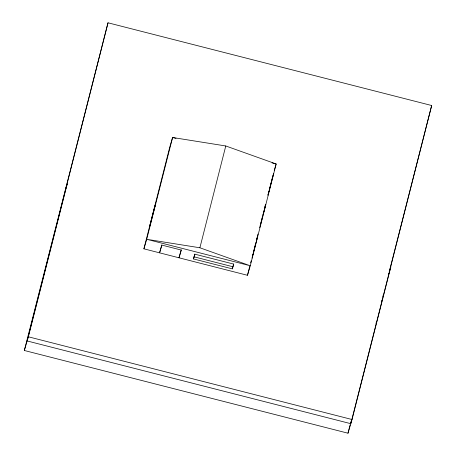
<?xml version="1.0" encoding="UTF-8"?>
<svg xmlns="http://www.w3.org/2000/svg" width="456" height="456" viewBox="0 0 456 456"><rect width="100%" height="100%" fill="white"/><g stroke="black" fill="none" stroke-linecap="round" stroke-linejoin="round"><path stroke-width="0.68" d="M108.009 22.8L27.126 340.957L350.795 423.681L431.672 105.518L108.009 22.8L24.328 350.482L347.991 433.2L352.021 419.514L390.843 266.8L389.618 270.961M24.328 350.482L28.352 336.79L67.174 184.076L65.949 188.242M143.902 248.828L169.786 147.014L172.59 137.495L225.777 145.971L276.159 163.966L250.281 265.774L247.477 275.293L143.902 248.828L146.707 239.303L172.59 137.495L176.016 138.367M193.492 258.94L194.894 254.18L233.734 264.104L232.332 268.863L193.492 258.94L194.832 254.1M199.893 247.779L146.707 239.303L250.281 265.774L199.893 247.779L225.777 145.971M232.332 268.863L233.671 264.024M247.477 275.293L249.751 266.355M250.623 262.912L251.148 260.849M252.453 256.101L252.972 254.055M253.838 250.646L254.362 248.6M254.704 247.237L255.696 242.962M256.568 239.525L257.099 237.462M257.446 236.083L257.971 234.019M260.194 225.646L261.237 221.553M261.579 220.191L262.622 216.104M262.969 214.736L265.757 204.522L259.703 227.692M264.788 207.195L265.312 205.132M268.977 191.104L267.934 195.196L273.668 173.388L272.443 177.47M269.325 189.742L272.266 178.148M347.991 433.2L350.105 424.924M350.459 423.544L350.989 421.475M376.006 323.515L376.531 321.446M381.467 302.128L381.991 300.059M382.875 296.611L383.405 294.542M388.335 275.224L388.865 273.155M389.219 271.776L431.672 105.518M161.823 244.906L159.577 252.829L161.851 245.094L181.271 250.059L178.997 257.794L181.243 249.871M274.25 170.458L276.159 163.966L272.044 162.912M256.466 240.42L257.668 236.339L252.014 258.147M194.028 256.819L232.868 266.743M28.352 336.79L352.021 419.514M154.31 208.267L149.46 227.356L155.713 203.507L154.31 208.267"/></g></svg>
